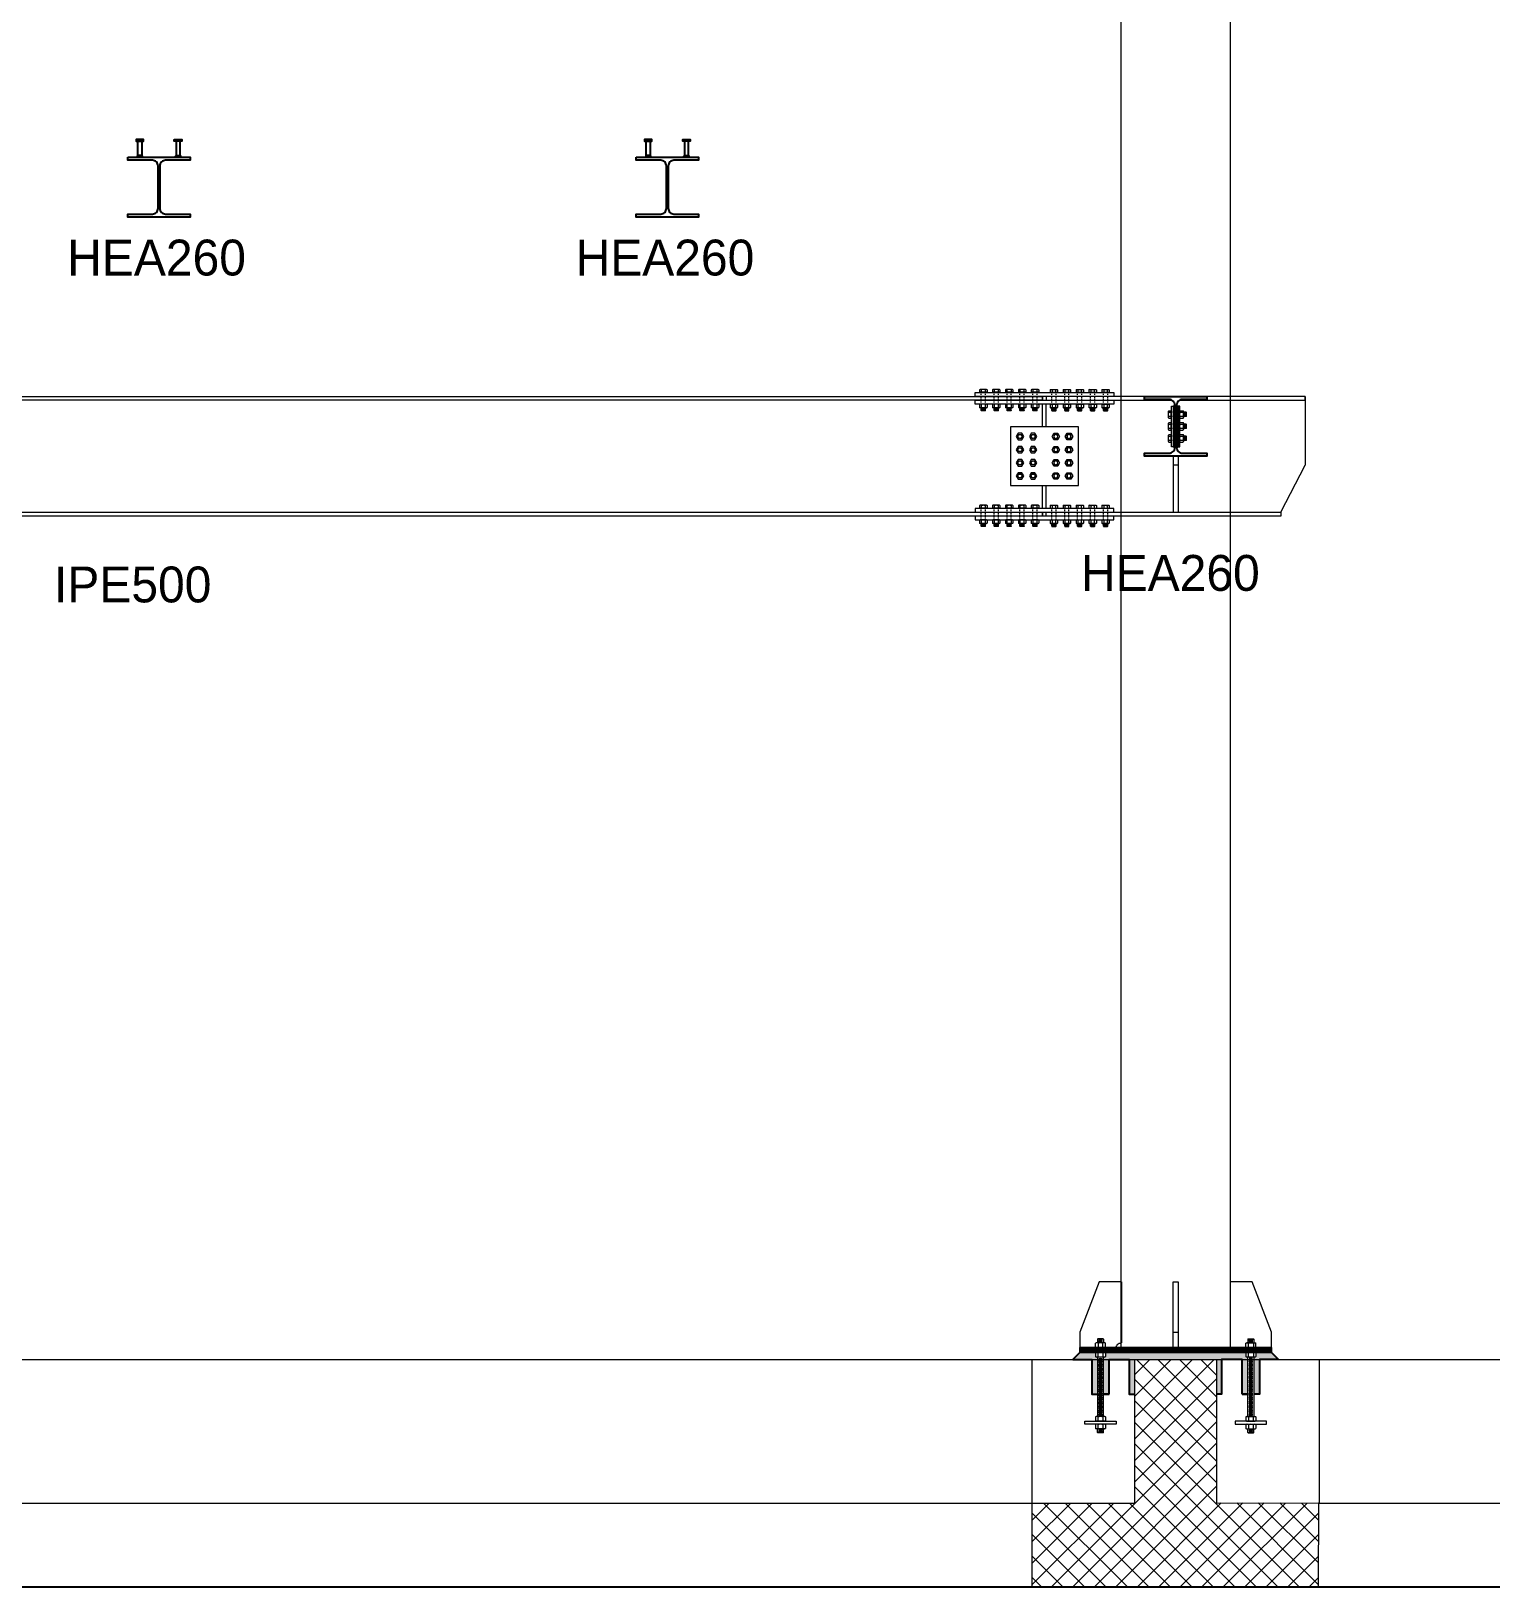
# Model space of a CAD drawing. Header units: millimetres. Extents: x -6949 to 549764, y -83146 to 127128.
# Drawn here: x 414379 to 420482, y 37576 to 44081 of the extents above; entities that cross this region are included whole.
import ezdxf

# ---------------------------------------------------------------- set-up
doc = ezdxf.new("R2010")
doc.units = ezdxf.units.MM
doc.linetypes.add('Tratto', pattern=[6.35, 3.175, -3.175])
for name, color, linetype, lineweight in [('bulloni', 5, 'Continuous', 9), ('fonda', 7, 'Continuous', 18), ('piastra', 6, 'Continuous', 18), ('S-BEAM', 5, 'Continuous', 18), ('S-COLS', 7, 'Continuous', 18), ('S20', 7, 'Continuous', 25), ('SEZIONI acciaio - Steel sections', 7, 'Continuous', 25), ('solaio2', 7, 'Continuous', 9)]:
    doc.layers.add(name, color=color, linetype=linetype, lineweight=lineweight)
doc.layers.add('PIOLO', color=4, linetype='Continuous')
doc.layers.add('quote', color=7, linetype='Continuous', lineweight=5, true_color=0x383838)
doc.styles.get("Standard").update_dxf_attribs({"font": ''})
doc.styles.get('Standard').set_extended_font_data('Bahnschrift Light')

# ---------------------------------------------------------------- blocks, each defined once
blk = doc.blocks.new('*U1460')
at = {"layer": 'bulloni'}
blk.add_lwpolyline([(-15.6, 0), (-7.8, -13.5), (7.8, -13.5), (15.6, 0), (7.8, 13.5), (-7.8, 13.5)], close=True, dxfattribs=at)
for radius in [9, 7.88]:
    blk.add_circle((0, 0), radius, dxfattribs=at)
blk = doc.blocks.new('*U1461')
at = {"color": 0, "linetype": 'ByBlock', "lineweight": -2, "transparency": 16777216}
for p in [(0, 0), (55, 0), (0, -55), (55, -55), (0, -110), (55, -110), (0, -165), (55, -165)]:
    blk.add_blockref('*U1460', p, dxfattribs=at)
blk = doc.blocks.new('*U1499')
at = {"layer": 'bulloni'}
blk.add_lwpolyline([(-15.6, 0), (-7.8, -13.5), (7.8, -13.5), (15.6, 0), (7.8, 13.5), (-7.8, 13.5)], close=True, dxfattribs=at)
for radius in [9, 7.88]:
    blk.add_circle((0, 0), radius, dxfattribs=at)
blk = doc.blocks.new('*U1500')
at = {"color": 0, "linetype": 'ByBlock', "lineweight": -2, "transparency": 16777216}
for p in [(0, 0), (55, 0), (0, -55), (55, -55), (0, -110), (55, -110), (0, -165), (55, -165)]:
    blk.add_blockref('*U1499', p, dxfattribs=at)
blk = doc.blocks.new('*U1501')
at = {"layer": 'bulloni'}
for p, q in [((-13.7, 44.3), (-15.6, 43.1)), ((-15.6, 43.1), (-15.6, 32.8)), ((15.6, 32.8), (-15.6, 32.8)), ((13.7, 44.3), (-13.7, 44.3)), ((-12.5, 32.8), (-12.5, 32.3)), ((12.5, 32.3), (-12.5, 32.3)), ((-7.8, 32.8), (-7.8, 43.1)), ((7.8, 43.1), (7.8, 32.8)), ((12.5, 32.8), (12.5, 32.3)), ((13.7, 44.3), (15.6, 43.1)), ((15.6, 43.1), (15.6, 32.8)), ((-13.7, -16.7), (-15.6, -17.9)), ((-15.6, -17.9), (-15.6, -30.4)), ((-13.7, -31.7), (-15.6, -30.4)), ((13.7, -16.7), (-13.7, -16.7)), ((13.7, -31.7), (-13.7, -31.7)), ((-9, -43.3), (-9, -31.7)), ((-8, -44.3), (-9, -43.3)), ((9, -43.3), (-9, -43.3)), ((8, -44.3), (-8, -44.3)), ((-7.8, -30.4), (-7.8, -17.9)), ((-6.5, -34.4), (6.5, -33.7)), ((-6.5, -39.4), (6.5, -38.7)), ((-5, -36.8), (5, -36.3)), ((-5, -41.8), (5, -41.3)), ((7.8, -17.9), (7.8, -30.4)), ((9, -43.3), (8, -44.3)), ((9, -43.3), (9, -31.7)), ((13.7, -16.7), (15.6, -17.9)), ((13.7, -31.7), (15.6, -30.4)), ((15.6, -17.9), (15.6, -30.4))]:
    blk.add_line(p, q, dxfattribs=at)
at = {"layer": 'bulloni', "linetype": 'Tratto'}
for points in [[(-9, -16.7), (-9, 31.3)], [(9, -16.7), (9, 31.3)]]:
    blk.add_lwpolyline(points, dxfattribs=at)
at = {"layer": 'bulloni'}
for centre, radius, start, end in [((-11.7, 37.6), 6.67, 54.26215, 125.73785), ((-10, 31.3), 1, 0, 90), ((0, 19.5), 24.8, 71.68582, 108.31418), ((11.7, 37.6), 6.67, 54.26215, 125.73785), ((10, 31.3), 1, 90, 180), ((-11.7, -23.4), 6.67, 54.26215, 125.73785), ((-11.7, -25), 6.67, 234.26215, 305.73785), ((0, -41.5), 24.8, 71.68582, 108.31418), ((0, -6.9), 24.8, 251.68582, 288.31418), ((11.7, -23.4), 6.67, 54.26215, 125.73785), ((11.7, -25), 6.67, 234.26215, 305.73785)]:
    blk.add_arc(centre, radius, start, end, dxfattribs=at)
blk = doc.blocks.new('*U1502')
at = {"color": 0, "linetype": 'ByBlock', "lineweight": -2, "transparency": 16777216}
for p in [(0, 0), (54, 0), (108, 0), (162, 0), (216, 0)]:
    blk.add_blockref('*U1501', p, dxfattribs=at)
blk = doc.blocks.new('*U1503')
at = {"layer": 'bulloni'}
for p, q in [((-13.7, 44.3), (-15.6, 43.1)), ((-15.6, 43.1), (-15.6, 32.8)), ((15.6, 32.8), (-15.6, 32.8)), ((13.7, 44.3), (-13.7, 44.3)), ((-12.5, 32.8), (-12.5, 32.3)), ((12.5, 32.3), (-12.5, 32.3)), ((-7.8, 32.8), (-7.8, 43.1)), ((7.8, 43.1), (7.8, 32.8)), ((12.5, 32.8), (12.5, 32.3)), ((13.7, 44.3), (15.6, 43.1)), ((15.6, 43.1), (15.6, 32.8)), ((-13.7, -16.7), (-15.6, -17.9)), ((-15.6, -17.9), (-15.6, -30.4)), ((-13.7, -31.7), (-15.6, -30.4)), ((13.7, -16.7), (-13.7, -16.7)), ((13.7, -31.7), (-13.7, -31.7)), ((-9, -43.3), (-9, -31.7)), ((-8, -44.3), (-9, -43.3)), ((9, -43.3), (-9, -43.3)), ((8, -44.3), (-8, -44.3)), ((-7.8, -30.4), (-7.8, -17.9)), ((-6.5, -34.4), (6.5, -33.7)), ((-6.5, -39.4), (6.5, -38.7)), ((-5, -36.8), (5, -36.3)), ((-5, -41.8), (5, -41.3)), ((7.8, -17.9), (7.8, -30.4)), ((9, -43.3), (8, -44.3)), ((9, -43.3), (9, -31.7)), ((13.7, -16.7), (15.6, -17.9)), ((13.7, -31.7), (15.6, -30.4)), ((15.6, -17.9), (15.6, -30.4))]:
    blk.add_line(p, q, dxfattribs=at)
at = {"layer": 'bulloni', "linetype": 'Tratto'}
for points in [[(-9, -16.7), (-9, 31.3)], [(9, -16.7), (9, 31.3)]]:
    blk.add_lwpolyline(points, dxfattribs=at)
at = {"layer": 'bulloni'}
for centre, radius, start, end in [((-11.7, 37.6), 6.67, 54.26215, 125.73785), ((-10, 31.3), 1, 0, 90), ((0, 19.5), 24.8, 71.68582, 108.31418), ((11.7, 37.6), 6.67, 54.26215, 125.73785), ((10, 31.3), 1, 90, 180), ((-11.7, -23.4), 6.67, 54.26215, 125.73785), ((-11.7, -25), 6.67, 234.26215, 305.73785), ((0, -41.5), 24.8, 71.68582, 108.31418), ((0, -6.9), 24.8, 251.68582, 288.31418), ((11.7, -23.4), 6.67, 54.26215, 125.73785), ((11.7, -25), 6.67, 234.26215, 305.73785)]:
    blk.add_arc(centre, radius, start, end, dxfattribs=at)
blk = doc.blocks.new('*U1462')
at = {"color": 0, "linetype": 'ByBlock', "lineweight": -2, "transparency": 16777216}
for p in [(0, 0), (54, 0), (108, 0), (162, 0), (216, 0)]:
    blk.add_blockref('*U1503', p, dxfattribs=at)
blk = doc.blocks.new('*U1464')
at = {"layer": 'bulloni'}
for p, q in [((-13.7, 44.3), (-15.6, 43.1)), ((-15.6, 43.1), (-15.6, 32.8)), ((15.6, 32.8), (-15.6, 32.8)), ((13.7, 44.3), (-13.7, 44.3)), ((-12.5, 32.8), (-12.5, 32.3)), ((12.5, 32.3), (-12.5, 32.3)), ((-7.8, 32.8), (-7.8, 43.1)), ((7.8, 43.1), (7.8, 32.8)), ((12.5, 32.8), (12.5, 32.3)), ((13.7, 44.3), (15.6, 43.1)), ((15.6, 43.1), (15.6, 32.8)), ((-13.7, -16.7), (-15.6, -17.9)), ((-15.6, -17.9), (-15.6, -30.4)), ((-13.7, -31.7), (-15.6, -30.4)), ((13.7, -16.7), (-13.7, -16.7)), ((13.7, -31.7), (-13.7, -31.7)), ((-9, -43.3), (-9, -31.7)), ((-8, -44.3), (-9, -43.3)), ((9, -43.3), (-9, -43.3)), ((8, -44.3), (-8, -44.3)), ((-7.8, -30.4), (-7.8, -17.9)), ((-6.5, -34.4), (6.5, -33.7)), ((-6.5, -39.4), (6.5, -38.7)), ((-5, -36.8), (5, -36.3)), ((-5, -41.8), (5, -41.3)), ((7.8, -17.9), (7.8, -30.4)), ((9, -43.3), (8, -44.3)), ((9, -43.3), (9, -31.7)), ((13.7, -16.7), (15.6, -17.9)), ((13.7, -31.7), (15.6, -30.4)), ((15.6, -17.9), (15.6, -30.4))]:
    blk.add_line(p, q, dxfattribs=at)
at = {"layer": 'bulloni', "linetype": 'Tratto'}
for points in [[(-9, -16.7), (-9, 31.3)], [(9, -16.7), (9, 31.3)]]:
    blk.add_lwpolyline(points, dxfattribs=at)
at = {"layer": 'bulloni'}
for centre, radius, start, end in [((-11.7, 37.6), 6.67, 54.26215, 125.73785), ((-10, 31.3), 1, 0, 90), ((0, 19.5), 24.8, 71.68582, 108.31418), ((11.7, 37.6), 6.67, 54.26215, 125.73785), ((10, 31.3), 1, 90, 180), ((-11.7, -23.4), 6.67, 54.26215, 125.73785), ((-11.7, -25), 6.67, 234.26215, 305.73785), ((0, -41.5), 24.8, 71.68582, 108.31418), ((0, -6.9), 24.8, 251.68582, 288.31418), ((11.7, -23.4), 6.67, 54.26215, 125.73785), ((11.7, -25), 6.67, 234.26215, 305.73785)]:
    blk.add_arc(centre, radius, start, end, dxfattribs=at)
blk = doc.blocks.new('*U1497')
at = {"color": 0, "linetype": 'ByBlock', "lineweight": -2, "transparency": 16777216}
for p in [(0, 0), (54, 0), (108, 0), (162, 0), (216, 0)]:
    blk.add_blockref('*U1464', p, dxfattribs=at)
blk = doc.blocks.new('*U1465')
at = {"layer": 'bulloni'}
for p, q in [((-13.7, 44.3), (-15.6, 43.1)), ((-15.6, 43.1), (-15.6, 32.8)), ((15.6, 32.8), (-15.6, 32.8)), ((13.7, 44.3), (-13.7, 44.3)), ((-12.5, 32.8), (-12.5, 32.3)), ((12.5, 32.3), (-12.5, 32.3)), ((-7.8, 32.8), (-7.8, 43.1)), ((7.8, 43.1), (7.8, 32.8)), ((12.5, 32.8), (12.5, 32.3)), ((13.7, 44.3), (15.6, 43.1)), ((15.6, 43.1), (15.6, 32.8)), ((-13.7, -16.7), (-15.6, -17.9)), ((-15.6, -17.9), (-15.6, -30.4)), ((-13.7, -31.7), (-15.6, -30.4)), ((13.7, -16.7), (-13.7, -16.7)), ((13.7, -31.7), (-13.7, -31.7)), ((-9, -43.3), (-9, -31.7)), ((-8, -44.3), (-9, -43.3)), ((9, -43.3), (-9, -43.3)), ((8, -44.3), (-8, -44.3)), ((-7.8, -30.4), (-7.8, -17.9)), ((-6.5, -34.4), (6.5, -33.7)), ((-6.5, -39.4), (6.5, -38.7)), ((-5, -36.8), (5, -36.3)), ((-5, -41.8), (5, -41.3)), ((7.8, -17.9), (7.8, -30.4)), ((9, -43.3), (8, -44.3)), ((9, -43.3), (9, -31.7)), ((13.7, -16.7), (15.6, -17.9)), ((13.7, -31.7), (15.6, -30.4)), ((15.6, -17.9), (15.6, -30.4))]:
    blk.add_line(p, q, dxfattribs=at)
at = {"layer": 'bulloni', "linetype": 'Tratto'}
for points in [[(-9, -16.7), (-9, 31.3)], [(9, -16.7), (9, 31.3)]]:
    blk.add_lwpolyline(points, dxfattribs=at)
at = {"layer": 'bulloni'}
for centre, radius, start, end in [((-11.7, 37.6), 6.67, 54.26215, 125.73785), ((-10, 31.3), 1, 0, 90), ((0, 19.5), 24.8, 71.68582, 108.31418), ((11.7, 37.6), 6.67, 54.26215, 125.73785), ((10, 31.3), 1, 90, 180), ((-11.7, -23.4), 6.67, 54.26215, 125.73785), ((-11.7, -25), 6.67, 234.26215, 305.73785), ((0, -41.5), 24.8, 71.68582, 108.31418), ((0, -6.9), 24.8, 251.68582, 288.31418), ((11.7, -23.4), 6.67, 54.26215, 125.73785), ((11.7, -25), 6.67, 234.26215, 305.73785)]:
    blk.add_arc(centre, radius, start, end, dxfattribs=at)
blk = doc.blocks.new('*U1463')
at = {"color": 0, "linetype": 'ByBlock', "lineweight": -2, "transparency": 16777216}
for p in [(0, 0), (54, 0), (108, 0), (162, 0), (216, 0)]:
    blk.add_blockref('*U1465', p, dxfattribs=at)
blk = doc.blocks.new('dbcjd')
at = {"layer": 'bulloni'}
for p, q in [((12724.8, -46896.2), (12726, -46894.3)), ((12724.8, -46923.6), (12724.8, -46896.2)), ((12738.5, -46894.3), (12726, -46894.3)), ((12739.8, -46896.2), (12738.5, -46894.3)), ((12739.8, -46923.6), (12739.8, -46896.2)), ((12775.8, -46922.4), (12775.8, -46897.4)), ((12776.3, -46897.4), (12775.8, -46897.4)), ((12776.3, -46925.5), (12776.3, -46894.3)), ((12786.5, -46894.3), (12776.3, -46894.3)), ((12787.8, -46896.2), (12786.5, -46894.3)), ((12787.8, -46923.6), (12787.8, -46896.2)), ((12712.1, -46901.9), (12713.1, -46900.9)), ((12712.1, -46917.9), (12712.1, -46901.9)), ((12713.1, -46918.9), (12712.1, -46917.9)), ((12712.1, -46951.9), (12713.1, -46950.9)), ((12712.1, -46967.9), (12712.1, -46951.9)), ((12713.1, -46900.9), (12724.8, -46900.9)), ((12713.1, -46918.9), (12713.1, -46900.9)), ((12713.1, -46918.9), (12724.8, -46918.9)), ((12713.1, -46950.9), (12724.8, -46950.9)), ((12713.1, -46968.9), (12713.1, -46950.9)), ((12714.6, -46904.9), (12715.2, -46914.9)), ((12714.6, -46954.9), (12715.2, -46964.9)), ((12717, -46903.4), (12717.8, -46916.4)), ((12717, -46953.4), (12717.8, -46966.4)), ((12719.6, -46904.9), (12720.2, -46914.9)), ((12719.6, -46954.9), (12720.2, -46964.9)), ((12722, -46903.4), (12722.8, -46916.4)), ((12722, -46953.4), (12722.8, -46966.4)), ((12724.8, -46923.6), (12726, -46925.5)), ((12724.8, -46946.2), (12726, -46944.3)), ((12724.8, -46973.6), (12724.8, -46946.2)), ((12726, -46902.1), (12738.5, -46902.1)), ((12738.5, -46917.7), (12726, -46917.7)), ((12738.5, -46925.5), (12726, -46925.5)), ((12738.5, -46944.3), (12726, -46944.3)), ((12726, -46952.1), (12738.5, -46952.1)), ((12739.8, -46923.6), (12738.5, -46925.5)), ((12739.8, -46946.2), (12738.5, -46944.3)), ((12739.8, -46973.6), (12739.8, -46946.2)), ((12776.3, -46922.4), (12775.8, -46922.4)), ((12775.8, -46972.4), (12775.8, -46947.4)), ((12776.3, -46947.4), (12775.8, -46947.4)), ((12776.3, -46902.1), (12786.5, -46902.1)), ((12786.5, -46917.7), (12776.3, -46917.7)), ((12786.5, -46925.5), (12776.3, -46925.5)), ((12776.3, -46975.5), (12776.3, -46944.3)), ((12786.5, -46944.3), (12776.3, -46944.3)), ((12776.3, -46952.1), (12786.5, -46952.1)), ((12787.8, -46923.6), (12786.5, -46925.5)), ((12787.8, -46946.2), (12786.5, -46944.3)), ((12787.8, -46973.6), (12787.8, -46946.2)), ((12713.1, -46968.9), (12712.1, -46967.9)), ((12712.1, -47001.9), (12713.1, -47000.9)), ((12712.1, -47017.9), (12712.1, -47001.9)), ((12713.1, -47018.9), (12712.1, -47017.9)), ((12713.1, -46968.9), (12724.8, -46968.9)), ((12713.1, -47000.9), (12724.8, -47000.9)), ((12713.1, -47018.9), (12713.1, -47000.9)), ((12713.1, -47018.9), (12724.8, -47018.9)), ((12714.6, -47004.9), (12715.2, -47014.9)), ((12717, -47003.4), (12717.8, -47016.4)), ((12719.6, -47004.9), (12720.2, -47014.9)), ((12722, -47003.4), (12722.8, -47016.4)), ((12724.8, -46973.6), (12726, -46975.5)), ((12724.8, -46996.2), (12726, -46994.3)), ((12724.8, -47023.6), (12724.8, -46996.2)), ((12724.8, -47023.6), (12726, -47025.5)), ((12738.5, -46967.7), (12726, -46967.7)), ((12738.5, -46975.5), (12726, -46975.5)), ((12738.5, -46994.3), (12726, -46994.3)), ((12726, -47002.1), (12738.5, -47002.1)), ((12738.5, -47017.7), (12726, -47017.7)), ((12738.5, -47025.5), (12726, -47025.5)), ((12739.8, -46973.6), (12738.5, -46975.5)), ((12739.8, -46996.2), (12738.5, -46994.3)), ((12739.8, -47023.6), (12738.5, -47025.5)), ((12739.8, -47023.6), (12739.8, -46996.2)), ((12776.3, -46972.4), (12775.8, -46972.4)), ((12775.8, -47022.4), (12775.8, -46997.4)), ((12776.3, -46997.4), (12775.8, -46997.4)), ((12776.3, -47022.4), (12775.8, -47022.4)), ((12786.5, -46967.7), (12776.3, -46967.7)), ((12786.5, -46975.5), (12776.3, -46975.5)), ((12776.3, -47025.5), (12776.3, -46994.3)), ((12786.5, -46994.3), (12776.3, -46994.3)), ((12776.3, -47002.1), (12786.5, -47002.1)), ((12786.5, -47017.7), (12776.3, -47017.7)), ((12786.5, -47025.5), (12776.3, -47025.5)), ((12787.8, -46973.6), (12786.5, -46975.5)), ((12787.8, -46996.2), (12786.5, -46994.3)), ((12787.8, -47023.6), (12786.5, -47025.5)), ((12787.8, -47023.6), (12787.8, -46996.2))]:
    blk.add_line(p, q, dxfattribs=at)
at = {"layer": 'bulloni', "linetype": 'Tratto'}
for points in [[(12739.8, -46900.9), (12774.8, -46900.9)], [(12739.8, -46918.9), (12774.8, -46918.9)], [(12739.8, -46950.9), (12774.8, -46950.9)], [(12739.8, -46968.9), (12774.8, -46968.9)], [(12739.8, -47000.9), (12774.8, -47000.9)], [(12739.8, -47018.9), (12774.8, -47018.9)]]:
    blk.add_lwpolyline(points, dxfattribs=at)
at = {"layer": 'bulloni'}
for centre, radius, start, end in [((12731.4, -46898.2), 6.67, 144.26215, 215.73785), ((12733.1, -46898.2), 6.67, 324.26215, 35.73785), ((12781.1, -46898.2), 6.67, 324.26215, 35.73785), ((12749.6, -46909.9), 24.8, 161.68582, 198.31418), ((12731.4, -46921.6), 6.67, 144.26215, 215.73785), ((12731.4, -46948.2), 6.67, 144.26215, 215.73785), ((12749.6, -46959.9), 24.8, 161.68582, 198.31418), ((12715, -46909.9), 24.8, 341.68582, 18.31418), ((12733.1, -46921.6), 6.67, 324.26215, 35.73785), ((12733.1, -46948.2), 6.67, 324.26215, 35.73785), ((12715, -46959.9), 24.8, 341.68582, 18.31418), ((12774.8, -46899.9), 1, 270, 0), ((12774.8, -46919.9), 1, 0, 90), ((12774.8, -46949.9), 1, 270, 0), ((12763, -46909.9), 24.8, 341.68582, 18.31418), ((12781.1, -46921.6), 6.67, 324.26215, 35.73785), ((12781.1, -46948.2), 6.67, 324.26215, 35.73785), ((12763, -46959.9), 24.8, 341.68582, 18.31418), ((12731.4, -46971.6), 6.67, 144.26215, 215.73785), ((12731.4, -46998.2), 6.67, 144.26215, 215.73785), ((12749.6, -47009.9), 24.8, 161.68582, 198.31418), ((12731.4, -47021.6), 6.67, 144.26215, 215.73785), ((12733.1, -46971.6), 6.67, 324.26215, 35.73785), ((12733.1, -46998.2), 6.67, 324.26215, 35.73785), ((12715, -47009.9), 24.8, 341.68582, 18.31418), ((12733.1, -47021.6), 6.67, 324.26215, 35.73785), ((12774.8, -46969.9), 1, 0, 90), ((12774.8, -46999.9), 1, 270, 0), ((12774.8, -47019.9), 1, 0, 90), ((12781.1, -46971.6), 6.67, 324.26215, 35.73785), ((12781.1, -46998.2), 6.67, 324.26215, 35.73785), ((12763, -47009.9), 24.8, 341.68582, 18.31418), ((12781.1, -47021.6), 6.67, 324.26215, 35.73785)]:
    blk.add_arc(centre, radius, start, end, dxfattribs=at)
blk = doc.blocks.new('*U1574')
at = {"layer": 'bulloni'}
for p, q in [((-8.7, -0.3), (8.7, 0.7)), ((-6.7, 6.9), (6.7, 6.2)), ((-6.7, 3.2), (6.7, 3.9)), ((-8.7, -6.9), (8.7, -6)), ((-6.7, -3.5), (6.7, -2.8))]:
    blk.add_line(p, q, dxfattribs=at)
blk = doc.blocks.new('*U1575')
at = {"color": 0, "linetype": 'ByBlock', "lineweight": -2, "transparency": 16777216}
for p in [(0, 227.5), (0, 210), (0, 192.5), (0, 175), (0, 157.5), (0, 140), (0, 122.5), (0, 105), (0, 87.5), (0, 70), (0, 52.5), (0, 35), (0, 17.5), (0, 0)]:
    blk.add_blockref('*U1574', p, dxfattribs=at)
blk = doc.blocks.new('*U1585')
at = {"layer": 'bulloni'}
for p, q in [((-8.7, -0.3), (8.7, 0.7)), ((-6.7, 6.9), (6.7, 6.2)), ((-6.7, 3.2), (6.7, 3.9)), ((-8.7, -6.9), (8.7, -6)), ((-6.7, -3.5), (6.7, -2.8))]:
    blk.add_line(p, q, dxfattribs=at)
blk = doc.blocks.new('*U1586')
at = {"color": 0, "linetype": 'ByBlock', "lineweight": -2, "transparency": 16777216}
for p in [(0, 227.5), (0, 210), (0, 192.5), (0, 175), (0, 157.5), (0, 140), (0, 122.5), (0, 105), (0, 87.5), (0, 70), (0, 52.5), (0, 35), (0, 17.5), (0, 0)]:
    blk.add_blockref('*U1585', p, dxfattribs=at)
blk = doc.blocks.new('DD')
at = {"layer": 'PIOLO'}
blk.add_lwpolyline([(49540.9, -39710.5), (49511.2, -39710.5, 0.414214), (49510.2, -39711.5), (49510.2, -39718.5), (49541.9, -39718.5), (49541.9, -39711.5, 0.414214)], format="xyb", close=True, dxfattribs=at)
for points in [[(49518.1, -39718.5), (49534, -39718.5), (49534, -39778.5), (49518.1, -39778.5)], [(49515.5, -39785.5), (49536.5, -39785.5), (49536.5, -39780.5), (49534.5, -39778.5), (49517.5, -39778.5), (49515.5, -39780.5)]]:
    blk.add_lwpolyline(points, close=True, dxfattribs=at)

msp = doc.modelspace()

# ---------------------------------------------------------------- hatches: boundary and pattern name
h = msp.add_hatch()
h.set_pattern_fill('ANSI31', color=256)
h.set_pattern_definition([(45, (393134.8316, 92601.717), (-2.24506403, 2.24506403), [])])
h.paths.add_polyline_path([(419334.4, 38576.3), (419563.9, 38576.3), (419563.9, 38556.3), (419334.4, 38556.3)])
h.paths.add_polyline_path([(419301.9, 38576.3), (419334.4, 38576.3), (419334.4, 38556.3), (419301.9, 38556.3)])
h.paths.add_polyline_path([(419216.6, 38574.1), (419216.6, 38576.3), (419301.9, 38576.3), (419301.9, 38556.3), (419216.6, 38556.3)])
h.paths.add_polyline_path([(419111.3, 38576.3), (419216.6, 38576.3), (419216.6, 38556.3), (419111.3, 38556.3)])
h.paths.add_polyline_path([(419026, 38576.3), (419111.3, 38576.3), (419111.3, 38556.3), (419026, 38556.3)])
h.paths.add_polyline_path([(418989.2, 38576.3), (419026, 38576.3), (419026, 38556.3), (418989.2, 38556.3)])
h.paths.add_polyline_path([(418763.9, 38576.3), (418989.2, 38576.3), (418989.2, 38556.3), (418763.9, 38556.3)])
h = msp.add_hatch()
h.set_pattern_fill('AR-SAND', color=256, scale=0.18, angle=48)
h.set_pattern_definition([(85.5, (401634.832, 92601.717), (-6.73940185, 5.6806349), [0, -6.94944, 0, -7.7724, 0, -7.4295]), (55.5, (401634.832, 92601.717), (-4.1744714, 14.6467893), [0, -3.74904, 0, -6.26364, 0, -2.4003]), (15.5, (401631.069, 92597.538), (9.507765, 10.5981039), [0, -2.286, 0, -8.2296, 0, -10.7442]), (5.5, (401631.069, 92597.538), (6.214504, 12.8988335), [0, -1.143, 0, -5.39496, 0, -6.1722])])
edge = h.paths.add_edge_path()
edge.add_arc((419462.6, 38546.2), 8.9, 234.26215, 238.46581, ccw=False)
edge.add_line((419457.4, 38539), (419457.4, 38554.6))
edge.add_arc((419462.6, 38547.4), 8.9, 121.53419, 125.73785, ccw=False)
edge.add_line((419457.9, 38555), (419459.9, 38556.3))
edge.add_line((419459.9, 38556.3), (419338.7, 38556.3))
edge.add_line((419338.7, 38556.3), (419338.7, 38526.3))
edge.add_line((419338.7, 38526.3), (419442.2, 38526.3))
edge.add_line((419442.2, 38526.3), (419442.2, 38382.3))
edge.add_line((419442.2, 38382.3), (419466.2, 38382.3))
edge.add_line((419466.2, 38382.3), (419466.2, 38537.3))
edge.add_line((419466.2, 38537.3), (419459.9, 38537.3))
edge.add_line((419459.9, 38537.3), (419457.9, 38538.6))
edge = h.paths.add_edge_path()
edge.add_line((419514.2, 38526.3), (419593.9, 38526.3))
edge.add_line((419593.9, 38526.3), (419563.9, 38556.3))
edge.add_line((419563.9, 38556.3), (419496.5, 38556.3))
edge.add_line((419496.5, 38556.3), (419498.4, 38555))
edge.add_arc((419493.8, 38547.4), 8.9, 54.26215, 58.46581, ccw=False)
edge.add_line((419499, 38554.6), (419499, 38539))
edge.add_arc((419493.8, 38546.2), 8.9, 301.53419, 305.73785, ccw=False)
edge.add_line((419498.4, 38538.6), (419496.5, 38537.3))
edge.add_line((419496.5, 38537.3), (419490.2, 38537.3))
edge.add_line((419490.2, 38537.3), (419490.2, 38381.6))
edge.add_line((419490.2, 38381.6), (419514.2, 38381.6))
edge.add_line((419514.2, 38381.6), (419514.2, 38526.3))
h.paths.add_polyline_path([(419338.7, 38556.3), (419301.9, 38556.3), (419301.9, 38526.3), (419338.7, 38526.3)], flags=17)
h.paths.add_polyline_path([(419026, 38556.3), (418993.4, 38556.3), (418993.4, 38526.3), (419026, 38526.3)], flags=17)
edge = h.paths.add_edge_path()
edge.add_line((418837.7, 38537.3), (418831.4, 38537.3))
edge.add_line((418831.4, 38537.3), (418829.4, 38538.6))
edge.add_arc((418834.1, 38546.2), 8.9, 234.26215, 238.46581, ccw=False)
edge.add_line((418828.9, 38539), (418828.9, 38554.6))
edge.add_arc((418834.1, 38547.4), 8.9, 121.53419, 125.73785, ccw=False)
edge.add_line((418829.4, 38555), (418831.4, 38556.3))
edge.add_line((418831.4, 38556.3), (418763.9, 38556.3))
edge.add_line((418763.9, 38556.3), (418733.9, 38526.3))
edge.add_line((418733.9, 38526.3), (418813.7, 38526.3))
edge.add_line((418813.7, 38526.3), (418813.7, 38381.6))
edge.add_line((418813.7, 38381.6), (418837.7, 38381.6))
edge.add_line((418837.7, 38381.6), (418837.7, 38537.3))
edge = h.paths.add_edge_path()
edge.add_line((418885.7, 38526.3), (418993.4, 38526.3))
edge.add_line((418993.4, 38526.3), (418993.4, 38556.3))
edge.add_line((418993.4, 38556.3), (418868, 38556.3))
edge.add_line((418868, 38556.3), (418869.9, 38555))
edge.add_arc((418865.3, 38547.4), 8.9, 54.26215, 58.46581, ccw=False)
edge.add_line((418870.5, 38554.6), (418870.5, 38539))
edge.add_arc((418865.3, 38546.2), 8.9, 301.53419, 305.73785, ccw=False)
edge.add_line((418869.9, 38538.6), (418868, 38537.3))
edge.add_line((418868, 38537.3), (418861.7, 38537.3))
edge.add_line((418861.7, 38537.3), (418861.7, 38382.3))
edge.add_line((418861.7, 38382.3), (418885.7, 38382.3))
edge.add_line((418885.7, 38382.3), (418885.7, 38526.3))
h.paths.add_polyline_path([(418993, 38382.3), (418993, 38526.3), (419083.9, 38526.3), (419083.9, 38556.3), (419026, 38556.3), (419026, 38526.3), (418969.2, 38526.3), (418969.2, 38382.3)])
h.paths.add_polyline_path([(419334.8, 38526.3), (419334.8, 38382.3), (419355.7, 38382.3), (419355.7, 38526.3), (419301.9, 38526.3), (419301.9, 38556.3), (419083.9, 38556.3), (419083.9, 38526.3)])
at = {"layer": 'fonda'}
h = msp.add_hatch(dxfattribs=at)
h.set_pattern_fill('ANSI37', color=256, scale=20)
h.set_pattern_definition([(45, (370309.76, 74464.636), (-44.90128, 44.90128), []), (135, (370309.76, 74464.636), (-44.90128, -44.90128), [])])
h.paths.add_polyline_path([(419761, 37926.6), (419334.8, 37927.7), (419334.8, 38526.3), (418993, 38526.3), (418993, 37926.8), (418563.9, 37926.8), (418563.9, 37926.3), (418563.9, 37576.7), (419760, 37576.7)])

# ---------------------------------------------------------------- linework, layer by layer
for points in [[(418935.5, 38851.8), (418935.5, 38596.3)], [(419563.9, 38556.3), (419563.9, 38576.3), (418763.9, 38576.3), (418763.9, 38556.3)], [(418915.5, 38576.3), (418763.9, 38576.3)], [(409063.9, 38526.3), (409063.9, 37576.3), (446263.9, 37576.3), (446263.9, 38525.8)], [(419563.9, 38556.3), (418763.9, 38556.3)]]:
    msp.add_lwpolyline(points)
at = {"layer": 'bulloni'}
for p, q in [((418831.4, 38596.3), (418828.9, 38594.6)), ((418828.9, 38579), (418828.9, 38594.6)), ((418831.4, 38577.3), (418828.9, 38579)), ((418868, 38596.3), (418831.4, 38596.3)), ((418868, 38577.3), (418831.4, 38577.3)), ((418839, 38613), (418837.7, 38611.6)), ((418837.7, 38611.6), (418837.7, 38596.3)), ((418861.7, 38611.6), (418837.7, 38611.6)), ((418861.7, 38576.3), (418837.7, 38576.3)), ((418860.4, 38613), (418839, 38613)), ((418839.3, 38594.6), (418839.3, 38579)), ((418841, 38605.5), (418858.4, 38604.5)), ((418841, 38598.8), (418858.4, 38597.9)), ((418843, 38608.7), (418856.4, 38608)), ((418843, 38602.1), (418856.4, 38601.3)), ((418860.1, 38579), (418860.1, 38594.6)), ((418861.7, 38611.6), (418860.4, 38613)), ((418861.7, 38611.6), (418861.7, 38596.3)), ((418868, 38596.3), (418870.5, 38594.6)), ((418868, 38577.3), (418870.5, 38579)), ((418870.5, 38579), (418870.5, 38594.6)), ((419459.9, 38596.3), (419457.4, 38594.6)), ((419457.4, 38579), (419457.4, 38594.6)), ((419459.9, 38577.3), (419457.4, 38579)), ((419459.9, 38596.3), (419496.5, 38596.3)), ((419459.9, 38577.3), (419496.5, 38577.3)), ((419466.2, 38611.6), (419467.5, 38613)), ((419466.2, 38611.6), (419466.2, 38596.3)), ((419466.2, 38611.6), (419490.2, 38611.6)), ((419466.2, 38576.3), (419490.2, 38576.3)), ((419467.5, 38613), (419488.9, 38613)), ((419467.8, 38579), (419467.8, 38594.6)), ((419486.9, 38605.5), (419469.5, 38604.5)), ((419486.9, 38598.8), (419469.5, 38597.9)), ((419484.9, 38608.7), (419471.5, 38608)), ((419484.9, 38602.1), (419471.5, 38601.3)), ((419488.6, 38594.6), (419488.6, 38579)), ((419488.9, 38613), (419490.2, 38611.6)), ((419490.2, 38611.6), (419490.2, 38596.3)), ((419496.5, 38596.3), (419499, 38594.6)), ((419496.5, 38577.3), (419499, 38579)), ((419499, 38579), (419499, 38594.6)), ((418831.4, 38556.3), (418828.9, 38554.6)), ((418828.9, 38554.6), (418828.9, 38539)), ((418831.4, 38537.3), (418828.9, 38539)), ((418868, 38556.3), (418831.4, 38556.3)), ((418868, 38537.3), (418831.4, 38537.3)), ((418837.7, 38537.3), (418837.7, 38288.3)), ((418839.3, 38539), (418839.3, 38554.6)), ((418860.1, 38554.6), (418860.1, 38539)), ((418861.7, 38288.3), (418861.7, 38537.3)), ((418868, 38556.3), (418870.5, 38554.6)), ((418868, 38537.3), (418870.5, 38539)), ((418870.5, 38554.6), (418870.5, 38539)), ((419459.9, 38556.3), (419457.4, 38554.6)), ((419457.4, 38554.6), (419457.4, 38539)), ((419459.9, 38537.3), (419457.4, 38539)), ((419496.5, 38556.3), (419459.9, 38556.3)), ((419496.5, 38537.3), (419459.9, 38537.3)), ((419466.2, 38288.3), (419466.2, 38537.3)), ((419467.8, 38539), (419467.8, 38554.6)), ((419488.6, 38554.6), (419488.6, 38539)), ((419490.2, 38537.3), (419490.2, 38288.3)), ((419496.5, 38556.3), (419499, 38554.6)), ((419496.5, 38537.3), (419499, 38539)), ((419499, 38554.6), (419499, 38539)), ((418831.4, 38288.3), (418828.9, 38286.6)), ((418828.9, 38286.6), (418828.9, 38271)), ((418831.4, 38269.3), (418828.9, 38271)), ((418831.4, 38256.3), (418828.9, 38254.6)), ((418828.9, 38254.6), (418828.9, 38239)), ((418868, 38288.3), (418831.4, 38288.3)), ((418868, 38269.3), (418831.4, 38269.3)), ((418868, 38256.3), (418831.4, 38256.3)), ((418839.3, 38271), (418839.3, 38286.6)), ((418839.3, 38239), (418839.3, 38254.6)), ((418860.1, 38286.6), (418860.1, 38271)), ((418860.1, 38254.6), (418860.1, 38239)), ((418868, 38288.3), (418870.5, 38286.6)), ((418868, 38269.3), (418870.5, 38271)), ((418868, 38256.3), (418870.5, 38254.6)), ((418870.5, 38286.6), (418870.5, 38271)), ((418870.5, 38254.6), (418870.5, 38239)), ((419459.9, 38288.3), (419457.4, 38286.6)), ((419457.4, 38286.6), (419457.4, 38271)), ((419459.9, 38269.3), (419457.4, 38271)), ((419459.9, 38256.3), (419457.4, 38254.6)), ((419457.4, 38254.6), (419457.4, 38239)), ((419459.9, 38288.3), (419496.5, 38288.3)), ((419459.9, 38269.3), (419496.5, 38269.3)), ((419459.9, 38256.3), (419496.5, 38256.3)), ((419467.8, 38286.6), (419467.8, 38271)), ((419467.8, 38254.6), (419467.8, 38239)), ((419488.6, 38271), (419488.6, 38286.6)), ((419488.6, 38239), (419488.6, 38254.6)), ((419496.5, 38288.3), (419499, 38286.6)), ((419496.5, 38269.3), (419499, 38271)), ((419496.5, 38256.3), (419499, 38254.6)), ((419499, 38286.6), (419499, 38271)), ((419499, 38254.6), (419499, 38239)), ((418831.4, 38237.3), (418828.9, 38239)), ((418868, 38237.3), (418831.4, 38237.3)), ((418837.7, 38221.9), (418837.7, 38237.3)), ((418839, 38220.6), (418837.7, 38221.9)), ((418861.7, 38221.9), (418837.7, 38221.9)), ((418860.4, 38220.6), (418839, 38220.6)), ((418841, 38234.7), (418858.4, 38235.7)), ((418841, 38228), (418858.4, 38229)), ((418843, 38231.5), (418856.4, 38232.2)), ((418843, 38224.8), (418856.4, 38225.6)), ((418861.7, 38221.9), (418860.4, 38220.6)), ((418861.7, 38221.9), (418861.7, 38237.3)), ((418868, 38237.3), (418870.5, 38239)), ((419459.9, 38237.3), (419457.4, 38239)), ((419459.9, 38237.3), (419496.5, 38237.3)), ((419466.2, 38221.9), (419466.2, 38237.3)), ((419466.2, 38221.9), (419467.5, 38220.6)), ((419466.2, 38221.9), (419490.2, 38221.9)), ((419467.5, 38220.6), (419488.9, 38220.6)), ((419486.9, 38234.7), (419469.5, 38235.7)), ((419486.9, 38228), (419469.5, 38229)), ((419484.9, 38231.5), (419471.5, 38232.2)), ((419484.9, 38224.8), (419471.5, 38225.6)), ((419488.9, 38220.6), (419490.2, 38221.9)), ((419490.2, 38221.9), (419490.2, 38237.3)), ((419496.5, 38237.3), (419499, 38239))]:
    msp.add_line(p, q, dxfattribs=at)
for points in [[(418784.7, 38269.3), (418914.7, 38269.3), (418914.7, 38256.3), (418784.7, 38256.3), (418784.7, 38269.3)], [(419543.2, 38269.3), (419413.2, 38269.3), (419413.2, 38256.3), (419543.2, 38256.3), (419543.2, 38269.3)]]:
    msp.add_lwpolyline(points, dxfattribs=at)
for centre, radius, start, end in [((418834.1, 38587.4), 8.9, 54.26215, 125.73785), ((418834.1, 38586.2), 8.9, 234.26215, 305.73785), ((418849.7, 38563.2), 33.1, 71.68582, 108.31418), ((418849.7, 38610.4), 33.1, 251.68582, 288.31418), ((418865.3, 38587.4), 8.9, 54.26215, 125.73785), ((418865.3, 38586.2), 8.9, 234.26215, 305.73785), ((419462.6, 38587.4), 8.9, 54.26215, 125.73785), ((419462.6, 38586.2), 8.9, 234.26215, 305.73785), ((419478.2, 38563.2), 33.1, 71.68582, 108.31418), ((419478.2, 38610.4), 33.1, 251.68582, 288.31418), ((419493.8, 38587.4), 8.9, 54.26215, 125.73785), ((419493.8, 38586.2), 8.9, 234.26215, 305.73785), ((418834.1, 38547.4), 8.9, 54.26215, 125.73785), ((418834.1, 38546.2), 8.9, 234.26215, 305.73785), ((418849.7, 38523.2), 33.1, 71.68582, 108.31418), ((418849.7, 38570.4), 33.1, 251.68582, 288.31418), ((418865.3, 38547.4), 8.9, 54.26215, 125.73785), ((418865.3, 38546.2), 8.9, 234.26215, 305.73785), ((419462.6, 38547.4), 8.9, 54.26215, 125.73785), ((419462.6, 38546.2), 8.9, 234.26215, 305.73785), ((419478.2, 38523.2), 33.1, 71.68582, 108.31418), ((419478.2, 38570.4), 33.1, 251.68582, 288.31418), ((419493.8, 38547.4), 8.9, 54.26215, 125.73785), ((419493.8, 38546.2), 8.9, 234.26215, 305.73785), ((418834.1, 38279.4), 8.9, 54.26215, 125.73785), ((418834.1, 38278.2), 8.9, 234.26215, 305.73785), ((418834.1, 38247.4), 8.9, 54.26215, 125.73785), ((418849.7, 38255.2), 33.1, 71.68582, 108.31418), ((418849.7, 38302.4), 33.1, 251.68582, 288.31418), ((418849.7, 38223.2), 33.1, 71.68582, 108.31418), ((418865.3, 38279.4), 8.9, 54.26215, 125.73785), ((418865.3, 38278.2), 8.9, 234.26215, 305.73785), ((418865.3, 38247.4), 8.9, 54.26215, 125.73785), ((419462.6, 38279.4), 8.9, 54.26215, 125.73785), ((419462.6, 38278.2), 8.9, 234.26215, 305.73785), ((419462.6, 38247.4), 8.9, 54.26215, 125.73785), ((419478.2, 38255.2), 33.1, 71.68582, 108.31418), ((419478.2, 38302.4), 33.1, 251.68582, 288.31418), ((419478.2, 38223.2), 33.1, 71.68582, 108.31418), ((419493.8, 38279.4), 8.9, 54.26215, 125.73785), ((419493.8, 38278.2), 8.9, 234.26215, 305.73785), ((419493.8, 38247.4), 8.9, 54.26215, 125.73785), ((418834.1, 38246.2), 8.9, 234.26215, 305.73785), ((418849.7, 38270.4), 33.1, 251.68582, 288.31418), ((418865.3, 38246.2), 8.9, 234.26215, 305.73785), ((419462.6, 38246.2), 8.9, 234.26215, 305.73785), ((419478.2, 38270.4), 33.1, 251.68582, 288.31418), ((419493.8, 38246.2), 8.9, 234.26215, 305.73785)]:
    msp.add_arc(centre, radius, start, end, dxfattribs=at)
at = {"layer": 'fonda'}
for points in [[(418563.9, 37926.8), (418563.9, 37926.8), (418563.9, 38526.3), (419763.9, 38526.3), (419763.9, 37926.3), (419761, 37926.3)], [(445198.5, 37926.3), (446263.9, 37926.3), (446263.9, 37576.3), (409063.9, 37576.3), (409063.9, 37926.3), (410063.9, 37926.3)], [(411261, 37926.3), (418563.9, 37926.3)], [(419761, 37926.3), (435563.9, 37926.3)]]:
    msp.add_lwpolyline(points, dxfattribs=at)
msp.add_lwpolyline([(418993, 37926.8), (418993, 38526.3), (419334.8, 38526.3), (419334.8, 37927.7), (419761, 37926.6), (419760, 37576.7), (418563.9, 37576.7), (418563.9, 37926.8)], close=True, dxfattribs=at)
at = {"layer": 'piastra'}
for p in [(419704.9, 42553.5), (419603.3, 42069.5)]:
    msp.add_line(p, (419704.9, 42266.2), dxfattribs=at)
for points in [[(418904.9, 42553.5), (418325.9, 42553.5), (418325.9, 42569.5), (418904.9, 42569.5)], [(418904.9, 42521.5), (418325.9, 42521.5), (418325.9, 42537.5), (418904.9, 42537.5)], [(419146.4, 42513.5), (419153.9, 42513.5), (419153.9, 42343.5), (419146.4, 42343.5)], [(419160.2, 42513.5), (419153.9, 42513.5), (419153.9, 42343.5), (419160.2, 42343.5)], [(419173.9, 42513.5), (419167.7, 42513.5), (419167.7, 42343.5), (419173.9, 42343.5)], [(419181.4, 42513.5), (419173.9, 42513.5), (419173.9, 42343.5), (419181.4, 42343.5)], [(418757.9, 42426), (418472.9, 42426), (418472.9, 42181), (418757.9, 42181)], [(418904.9, 42085.5), (418325.9, 42085.5), (418325.9, 42069.5), (418904.9, 42069.5)], [(418904.9, 42053.5), (418325.9, 42053.5), (418325.9, 42037.5), (418904.9, 42037.5)], [(419153.9, 38851.8), (419173.9, 38851.8), (419173.9, 38576.3), (419153.9, 38576.3)]]:
    msp.add_lwpolyline(points, close=True, dxfattribs=at)
for points in [[(419179.2, 42537.5), (419704.9, 42537.5), (419704.9, 42553.5), (418622.9, 42553.5), (418622.9, 42537.5), (419148.7, 42537.5)], [(418622.9, 42426), (418622.9, 42521.5)], [(419153.9, 42303.5), (419153.9, 42069.5)], [(419173.9, 42303.5), (419173.9, 42069.5)], [(419173.9, 42266.2), (419153.9, 42266.2)], [(418622.9, 42085.5), (418622.9, 42181)], [(419190, 42069.5), (419603.3, 42069.5), (419603.3, 42053.5), (418622.9, 42053.5), (418622.9, 42069.5), (419190, 42069.5)], [(419563.9, 38576.3), (419563.9, 38641.2), (419483.1, 38851.8), (419392.4, 38851.8)], [(419153.9, 38641.2), (419173.9, 38641.2)], [(418763.9, 38556.3), (418763.9, 38576.3), (419563.9, 38576.3), (419563.9, 38556.3)], [(418763.9, 38556.3), (419563.9, 38556.3)]]:
    msp.add_lwpolyline(points, dxfattribs=at)
msp.add_lwpolyline([(418935.4, 38851.8), (418844.7, 38851.8), (418763.9, 38641.2), (418763.9, 38576.3), (418915.4, 38576.3, -0.416074), (418935.4, 38596.3)], format="xyb", close=True, dxfattribs=at)
at = {"layer": 'S-BEAM'}
for points in [[(411219.9, 42553.5), (418607.9, 42553.5), (418607.9, 42537.5), (411219.9, 42537.5)], [(411219.9, 42069.5), (418607.9, 42069.5), (418607.9, 42053.5), (411219.9, 42053.5)]]:
    msp.add_lwpolyline(points, close=True, dxfattribs=at)
for points in [[(411219.9, 42426), (411219.9, 42553.5), (418607.9, 42553.5), (418607.9, 42553.5)], [(418607.9, 42537.5), (418607.9, 42553.5)], [(418607.9, 42426), (418607.9, 42521.5)], [(418607.9, 42085.5), (418607.9, 42181)], [(418607.9, 42053.5), (418607.9, 42053.5), (411219.9, 42053.5), (411219.9, 42069.5)], [(418607.9, 42053.5), (418607.9, 42069.5)]]:
    msp.add_lwpolyline(points, dxfattribs=at)
at = {"layer": 'S-COLS'}
msp.add_lwpolyline([(418935.4, 50539.1), (419392.4, 50539.1), (419392.4, 38556.3), (418935.4, 38556.3)], close=True, dxfattribs=at)
at = {"layer": 'S20'}
for points in [[(418763.9, 38556.3), (418733.9, 38526.3), (418733.9, 38526.3), (418733.9, 38526.3), (418813.7, 38526.3), (418813.7, 38381.6), (418837.7, 38381.6)], [(418885.7, 38382.3), (418885.7, 38526.3), (418885.7, 38526.3), (418969.2, 38526.3), (418969.2, 38382.3), (418993, 38382.3)], [(419442.2, 38382.3), (419442.2, 38526.3), (419442.2, 38526.3), (419355.7, 38526.3), (419355.7, 38382.3), (419334.8, 38382.3)], [(419563.9, 38556.3), (419593.9, 38526.3), (419593.9, 38526.3), (419593.9, 38526.3), (419514.2, 38526.3), (419514.2, 38381.6), (419490.2, 38381.6)]]:
    msp.add_lwpolyline(points, dxfattribs=at)
for points in [[(418885.7, 38382.3), (418861.7, 38382.3)], [(419442.2, 38382.3), (419466.2, 38382.3)]]:
    msp.add_lwpolyline(points, close=True, dxfattribs=at)
at = {"layer": 'SEZIONI acciaio - Steel sections'}
for points in [[(414783.9, 43553.5), (415043.9, 43553.5), (415043.9, 43541), (414941.7, 43541, 0.414214), (414917.7, 43517), (414917.7, 43340, 0.414214), (414941.7, 43316), (415043.9, 43316), (415043.9, 43303.5), (414783.9, 43303.5), (414783.9, 43316), (414886.2, 43316, 0.414214), (414910.2, 43340), (414910.2, 43517, 0.414214), (414886.2, 43541), (414783.9, 43541)], [(416908.9, 43553.5), (417168.9, 43553.5), (417168.9, 43541), (417066.7, 43541, 0.414214), (417042.7, 43517), (417042.7, 43340, 0.414214), (417066.7, 43316), (417168.9, 43316), (417168.9, 43303.5), (416908.9, 43303.5), (416908.9, 43316), (417011.2, 43316, 0.414214), (417035.2, 43340), (417035.2, 43517, 0.414214), (417011.2, 43541), (416908.9, 43541)], [(419033.9, 42553.5), (419293.9, 42553.5), (419293.9, 42541), (419191.7, 42541, 0.414214), (419167.7, 42517), (419167.7, 42340, 0.414214), (419191.7, 42316), (419293.9, 42316), (419293.9, 42303.5), (419033.9, 42303.5), (419033.9, 42316), (419136.2, 42316, 0.414214), (419160.2, 42340), (419160.2, 42517, 0.414214), (419136.2, 42541), (419033.9, 42541)]]:
    msp.add_lwpolyline(points, format="xyb", close=True, dxfattribs=at)
at = {"layer": 'solaio2'}
for points in [[(411263.9, 38526.3), (418563.9, 38526.3)], [(419763.9, 38526.3), (435563.9, 38526.3)]]:
    msp.add_lwpolyline(points, dxfattribs=at)

# ---------------------------------------------------------------- block references
for name, p in [('*U1462', (418359.9, 42538.2)), ('*U1500', (418512.9, 42386)), ('*U1463', (418359.9, 42054.2)), ('*U1586', (418849.7, 38296.8))]:
    msp.add_blockref(name, p)
at = {"xscale": -1}
for name, p in [('*U1502', (418870.9, 42538.2)), ('*U1461', (418717.9, 42386)), ('*U1497', (418870.9, 42054.2)), ('*U1575', (419478.2, 38296.8))]:
    msp.add_blockref(name, p, dxfattribs=at)
at = {"layer": 'piastra', "xscale": -1}
msp.add_blockref('dbcjd', (431921.2, 89388.3), dxfattribs=at)
at = {"layer": 'S-BEAM'}
for p in [(365307.9, 83339), (367432.9, 83339)]:
    msp.add_blockref('DD', p, dxfattribs=at)
at = {"layer": 'S-BEAM', "xscale": -1}
for p in [(464520, 83339), (466645, 83339)]:
    msp.add_blockref('DD', p, dxfattribs=at)

# ---------------------------------------------------------------- texts
at = {"layer": 'quote', "char_height": 150, "attachment_point": 1}
for s, insert in [('HEA260', (414530.4, 43209.2)), ('HEA260', (416655.4, 43209.2)), ('HEA260', (418768.3, 41890.7)), ('IPE500', (414475.1, 41842.5))]:
    msp.add_mtext_dynamic_manual_height_columns(s, width=854.219, gutter_width=1, heights=[0], dxfattribs=dict(at, insert=insert))

doc.saveas('drawing.dxf')
